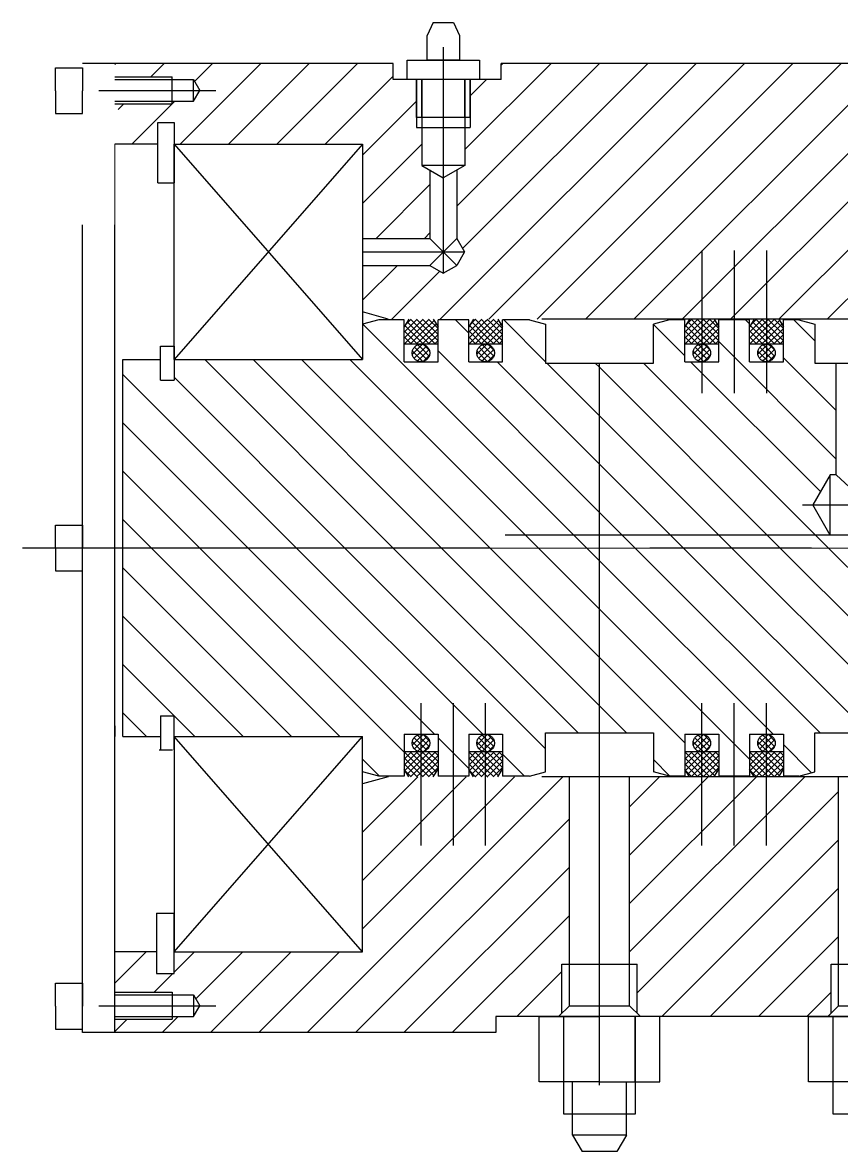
# Model space of a CAD drawing. Header units: millimetres. Extents: x 157 to 5197, y -35 to 3664.
# Drawn here: x 524 to 676.1, y 2332.2 to 2541.9 of the extents above; entities that cross this region are included whole.
import ezdxf

# ---------------------------------------------------------------- set-up
doc = ezdxf.new("R2010")
doc.units = ezdxf.units.MM
doc.header["$LTSCALE"] = 120
doc.linetypes.add('G', pattern=[2, 1.25, -0.25, 0.25, -0.25])
doc.linetypes.add('K', pattern=[2.5, 1.25, -0.25, 0.25, -0.25, 0.25, -0.25])
for name, color, linetype in [('01', 7, 'Continuous'), ('05', 4, 'G'), ('07', 6, 'K')]:
    doc.layers.add(name, color=color, linetype=linetype)

# ---------------------------------------------------------------- blocks, each defined once
blk = doc.blocks.new('gb')
at = {"layer": '07', "color": 6, "linetype": 'K'}
for p, q in [((11157.22, 6780.55), (11157.22, 7167.05)), ((11067.88, 7160.92), (11067.88, 7155.92)), ((11072.13, 7160.92), (11067.88, 7160.92)), ((11072.13, 7160.92), (11076.38, 7160.92)), ((11076.38, 7160.92), (11076.38, 7155.92)), ((11152.97, 7160.92), (11152.97, 7155.92)), ((11157.22, 7160.92), (11152.97, 7160.92)), ((11157.22, 7160.92), (11161.47, 7160.92)), ((11161.47, 7160.92), (11161.47, 7155.92)), ((11242.14, 7160.92), (11237.89, 7160.92)), ((11237.89, 7160.92), (11237.89, 7155.92)), ((11242.14, 7160.92), (11246.39, 7160.92)), ((11246.39, 7160.92), (11246.39, 7155.92)), ((11067.22, 7155.92), (11247.22, 7155.92)), ((11067.22, 7155.92), (11247.22, 7155.92)), ((11067.22, 7079.17), (11067.22, 7155.92)), ((11067.88, 7155.92), (11072.13, 7155.92)), ((11076.38, 7155.92), (11072.13, 7155.92)), ((11152.97, 7155.92), (11157.22, 7155.92)), ((11161.47, 7155.92), (11157.22, 7155.92)), ((11237.89, 7155.92), (11242.14, 7155.92)), ((11246.39, 7155.92), (11242.14, 7155.92)), ((11247.22, 7098.25), (11247.22, 7155.92)), ((11072.22, 7152.92), (11072.22, 7131.14)), ((11242.22, 7152.92), (11242.22, 7131.14)), ((11067.22, 7149.92), (11247.22, 7149.92)), ((11069.72, 7147.63), (11067.43, 7149.92)), ((11069.72, 7149.92), (11069.72, 7139.29)), ((11070.22, 7149.92), (11070.22, 7135.29)), ((11074.22, 7149.92), (11074.22, 7135.29)), ((11074.72, 7149.92), (11074.72, 7139.29)), ((11082.22, 7144.11), (11076.41, 7149.92)), ((11082.22, 7142.19), (11082.22, 7149.92)), ((11124.22, 7149.92), (11122.22, 7149.92)), ((11190.22, 7149.92), (11192.22, 7149.92)), ((11232.22, 7141.92), (11232.22, 7149.92)), ((11239.72, 7148.26), (11238.67, 7149.3)), ((11239.72, 7149.92), (11239.72, 7139.29)), ((11240.22, 7149.92), (11240.22, 7135.29)), ((11244.22, 7149.92), (11244.22, 7135.29)), ((11244.72, 7149.92), (11244.72, 7139.29)), ((11247.22, 7149.74), (11247.04, 7149.92)), ((11122.22, 7148.42), (11122.22, 7141.42)), ((11122.22, 7148.42), (11122.22, 7141.62)), ((11122.22, 7148.42), (11192.22, 7148.42)), ((11153.55, 7148.42), (11122.22, 7117.09)), ((11144.57, 7148.42), (11122.22, 7126.07)), ((11135.59, 7148.42), (11122.22, 7135.05)), ((11126.61, 7148.42), (11122.22, 7144.03)), ((11189.47, 7148.42), (11157.22, 7116.17)), ((11180.49, 7148.42), (11157.22, 7125.15)), ((11171.51, 7148.42), (11157.22, 7134.13)), ((11162.53, 7148.42), (11157.22, 7143.11)), ((11192.22, 7148.42), (11192.22, 7141.62)), ((11192.22, 7148.42), (11192.22, 7141.42)), ((11240.22, 7138.78), (11232.22, 7146.78)), ((11157.22, 7143.11), (11122.22, 7108.11)), ((11247.22, 7140.76), (11244.72, 7143.26)), ((11070.22, 7138.15), (11067.22, 7141.15)), ((11078.22, 7139.13), (11074.72, 7142.63)), ((11089.42, 7142.19), (11078.22, 7142.19)), ((11078.22, 7142.19), (11078.22, 7138.92)), ((11089.42, 7142.19), (11089.42, 7138.92)), ((11119.72, 7141.69), (11119.72, 7139.19)), ((11126.04, 7141.42), (11119.72, 7141.42)), ((11126.04, 7141.42), (11126.04, 7138.92)), ((11188.4, 7141.42), (11188.4, 7138.92)), ((11188.4, 7141.42), (11194.72, 7141.42)), ((11194.72, 7141.42), (11194.72, 7138.92)), ((11225.02, 7141.92), (11225.02, 7138.92)), ((11225.02, 7141.92), (11236.22, 7141.92)), ((11236.22, 7141.92), (11236.22, 7138.92)), ((11074.72, 7139.29), (11069.72, 7139.29)), ((11078.22, 7138.92), (11089.42, 7138.92)), ((11082.22, 7135.13), (11078.43, 7138.92)), ((11082.22, 7103.92), (11122.22, 7138.92)), ((11082.22, 7138.92), (11122.22, 7103.92)), ((11122.22, 7138.92), (11082.22, 7138.92)), ((11082.22, 7138.92), (11082.22, 7103.92)), ((11119.72, 7138.92), (11126.04, 7138.92)), ((11122.22, 7138.92), (11122.22, 7103.92)), ((11188.95, 7138.92), (11157.22, 7107.19)), ((11194.72, 7138.92), (11188.4, 7138.92)), ((11232.22, 7138.92), (11192.22, 7103.92)), ((11232.22, 7103.92), (11192.22, 7138.92)), ((11192.22, 7138.92), (11192.22, 7103.92)), ((11192.22, 7138.92), (11232.22, 7138.92)), ((11236.22, 7138.92), (11225.02, 7138.92)), ((11232.22, 7138.92), (11232.22, 7103.92)), ((11239.72, 7139.29), (11244.72, 7139.29)), ((11247.22, 7122.8), (11232.22, 7137.8)), ((11074.22, 7135.29), (11070.22, 7135.29)), ((11070.22, 7135.29), (11072.22, 7134.14)), ((11074.22, 7135.29), (11072.22, 7134.14)), ((11082.22, 7126.15), (11073.5, 7134.88)), ((11240.22, 7135.29), (11244.22, 7135.29)), ((11240.22, 7135.29), (11242.22, 7134.14)), ((11244.22, 7135.29), (11242.22, 7134.14)), ((11247.22, 7131.78), (11243.89, 7135.1)), ((11082.22, 7117.17), (11067.22, 7132.17)), ((11157.22, 7134.13), (11119.3, 7096.21)), ((11192.22, 7133.21), (11157.22, 7098.21)), ((11247.22, 7113.82), (11232.22, 7128.82)), ((11157.22, 7125.15), (11122.62, 7090.55)), ((11192.22, 7124.23), (11157.22, 7089.23)), ((11082.22, 7108.19), (11067.22, 7123.19)), ((11247.22, 7104.84), (11232.22, 7119.84)), ((11157.22, 7116.17), (11122.62, 7081.57)), ((11080.6, 7100.84), (11067.22, 7114.21)), ((11192.22, 7115.25), (11157.22, 7080.25)), ((11244.83, 7098.25), (11232.22, 7110.86)), ((11157.22, 7107.19), (11119.95, 7069.92)), ((11069.2, 7103.25), (11067.22, 7105.23)), ((11192.22, 7106.27), (11157.22, 7071.27)), ((11106.93, 7065.52), (11069.2, 7103.25)), ((11082.22, 7103.92), (11122.22, 7103.92)), ((11091.99, 7098.43), (11086.49, 7103.92)), ((11103.38, 7096.01), (11095.47, 7103.92)), ((11114.72, 7093.65), (11104.45, 7103.92)), ((11113.46, 7103.89), (11113.43, 7103.92)), ((11114.72, 7099.19), (11113.45, 7103.92)), ((11118.03, 7103.92), (11114.87, 7100.76)), ((11114.87, 7100.92), (11115.67, 7103.92)), ((11115.67, 7103.92), (11122.22, 7103.92)), ((11198.79, 7103.85), (11157.22, 7062.29)), ((11232.22, 7103.92), (11192.22, 7103.92)), ((11198.77, 7103.92), (11192.22, 7103.92)), ((11199.57, 7100.92), (11198.77, 7103.92)), ((11199.72, 7099.19), (11201.06, 7103.92)), ((11209.72, 7097.44), (11203.23, 7103.92)), ((11209.72, 7103.92), (11209.72, 7091.42)), ((11212.22, 7103.92), (11212.22, 7084.98)), ((11214.72, 7103.92), (11214.72, 7091.42)), ((11232.2, 7092.92), (11221.2, 7103.92)), ((11240.18, 7093.92), (11230.18, 7103.92)), ((11114.72, 7066.71), (11080.6, 7100.84)), ((11114.87, 7096.21), (11114.87, 7100.92)), ((11199.57, 7096.21), (11199.57, 7100.92)), ((11224.71, 7091.42), (11214.72, 7101.42)), ((11114.72, 6920.65), (11114.72, 7099.19)), ((11199.72, 6920.65), (11199.72, 7099.19)), ((11114.72, 7075.69), (11091.99, 7098.43)), ((11157.22, 7098.21), (11122.87, 7063.86)), ((11208.63, 7089.54), (11199.72, 7098.46)), ((11244.22, 7078.21), (11244.22, 7098.25)), ((11244.22, 7098.25), (11247.22, 7098.25)), ((11097.95, 7065.52), (11067.22, 7096.25)), ((11114.72, 7084.67), (11103.38, 7096.01)), ((11114.72, 7095.33), (11116.12, 7096.21)), ((11117.13, 7096.21), (11114.72, 7093.8)), ((11115.81, 7096.01), (11114.72, 7094.92)), ((11116.68, 7093.06), (11114.72, 7095.02)), ((11122.62, 7096.21), (11114.87, 7096.21)), ((11118.25, 7096.21), (11115.1, 7093.06)), ((11117.8, 7093.06), (11115.22, 7095.64)), ((11118.92, 7093.06), (11115.91, 7096.07)), ((11119.37, 7096.2), (11116.22, 7093.06)), ((11119.37, 7093.74), (11116.9, 7096.21)), ((11119.37, 7095.08), (11117.35, 7093.06)), ((11119.37, 7094.86), (11118.02, 7096.21)), ((11119.37, 7095.98), (11119.14, 7096.21)), ((11119.37, 7089.91), (11119.37, 7096.21)), ((11121.2, 7094.67), (11119.59, 7093.06)), ((11122.29, 7093.06), (11120.69, 7094.66)), ((11122.62, 7096.21), (11122.62, 7089.91)), ((11191.82, 7096.21), (11199.57, 7096.21)), ((11191.82, 7096.21), (11191.82, 7089.91)), ((11192.15, 7093.06), (11193.75, 7094.66)), ((11193.24, 7094.67), (11194.85, 7093.06)), ((11195.07, 7089.91), (11195.07, 7096.21)), ((11195.07, 7095.98), (11195.3, 7096.21)), ((11195.07, 7094.86), (11196.42, 7096.21)), ((11195.07, 7093.74), (11197.54, 7096.21)), ((11195.07, 7096.2), (11198.22, 7093.06)), ((11195.07, 7095.08), (11197.1, 7093.06)), ((11195.52, 7093.06), (11198.53, 7096.07)), ((11196.19, 7096.21), (11199.34, 7093.06)), ((11196.64, 7093.06), (11199.22, 7095.64)), ((11197.31, 7096.21), (11199.72, 7093.8)), ((11197.76, 7093.06), (11199.72, 7095.02)), ((11199.72, 7095.33), (11198.32, 7096.21)), ((11198.63, 7096.01), (11199.72, 7094.92)), ((11244.22, 7082.21), (11244.22, 7095.64)), ((11244.22, 7095.64), (11247.8, 7095.64)), ((11247.8, 7095.64), (11247.8, 7082.21)), ((11101.98, 7093.06), (11128.43, 7093.06)), ((11115.56, 7093.06), (11114.72, 7093.89)), ((11116.22, 7093.06), (11114.72, 7091.55)), ((11115.1, 7093.06), (11114.72, 7092.68)), ((11117.58, 7089.91), (11114.72, 7092.77)), ((11117.35, 7093.06), (11114.94, 7090.65)), ((11118.71, 7089.91), (11115.56, 7093.06)), ((11118.47, 7093.06), (11115.63, 7090.22)), ((11119.37, 7092.83), (11116.44, 7089.91)), ((11119.37, 7090.37), (11116.68, 7093.06)), ((11119.37, 7091.49), (11117.8, 7093.06)), ((11119.37, 7093.95), (11118.47, 7093.06)), ((11119.37, 7092.61), (11118.92, 7093.06)), ((11119.59, 7093.06), (11119.38, 7092.85)), ((11120.46, 7091.52), (11119.46, 7092.52)), ((11120.05, 7093.06), (11119.47, 7093.63)), ((11120.71, 7093.06), (11119.71, 7092.05)), ((11121.17, 7093.06), (11119.93, 7094.29)), ((11121.57, 7091.53), (11120.05, 7093.06)), ((11121.84, 7093.06), (11120.34, 7091.56)), ((11122, 7094.34), (11120.71, 7093.06)), ((11122.23, 7092), (11121.17, 7093.06)), ((11122.57, 7092.67), (11121.38, 7091.48)), ((11122.49, 7093.71), (11121.84, 7093.06)), ((11122.59, 7092.76), (11122.29, 7093.06)), ((11191.85, 7092.76), (11192.15, 7093.06)), ((11191.87, 7092.67), (11193.06, 7091.48)), ((11191.96, 7093.71), (11192.61, 7093.06)), ((11192.21, 7092), (11193.27, 7093.06)), ((11192.45, 7094.34), (11193.73, 7093.06)), ((11192.61, 7093.06), (11194.1, 7091.56)), ((11192.87, 7091.53), (11194.39, 7093.06)), ((11193.27, 7093.06), (11194.51, 7094.29)), ((11193.73, 7093.06), (11194.73, 7092.05)), ((11193.98, 7091.52), (11194.98, 7092.52)), ((11194.39, 7093.06), (11194.97, 7093.63)), ((11194.85, 7093.06), (11195.06, 7092.85)), ((11195.07, 7093.95), (11195.97, 7093.06)), ((11195.07, 7092.61), (11195.52, 7093.06)), ((11195.07, 7091.49), (11196.64, 7093.06)), ((11195.07, 7090.37), (11197.76, 7093.06)), ((11195.07, 7092.83), (11198, 7089.91)), ((11195.73, 7089.91), (11198.88, 7093.06)), ((11195.97, 7093.06), (11198.81, 7090.22)), ((11196.86, 7089.91), (11199.72, 7092.77)), ((11197.1, 7093.06), (11199.5, 7090.65)), ((11198.22, 7093.06), (11199.72, 7091.55)), ((11198.88, 7093.06), (11199.72, 7093.89)), ((11199.34, 7093.06), (11199.72, 7092.68)), ((11215.73, 7091.42), (11214.72, 7092.44)), ((11228.29, 7092.92), (11225.98, 7088.92)), ((11228.29, 7084.92), (11228.29, 7092.92)), ((11244.22, 7092.92), (11228.29, 7092.92)), ((11235.29, 7093.92), (11235.29, 7083.92)), ((11244.22, 7093.92), (11235.29, 7093.92)), ((11237.2, 7083.92), (11237.2, 7093.92)), ((11237.2, 7093.92), (11244.22, 7093.92)), ((11237.2, 7092.92), (11244.22, 7092.92)), ((11116.46, 7089.91), (11114.72, 7091.65)), ((11114.72, 7090.79), (11116.12, 7089.91)), ((11119.37, 7091.71), (11117.56, 7089.91)), ((11119.37, 7090.59), (11118.69, 7089.91)), ((11195.07, 7091.71), (11196.88, 7089.91)), ((11195.07, 7090.59), (11195.76, 7089.91)), ((11197.98, 7089.91), (11199.72, 7091.65)), ((11199.72, 7090.79), (11198.32, 7089.91)), ((11209.72, 7091.42), (11208.28, 7088.92)), ((11214.72, 7086.42), (11209.72, 7091.42)), ((11214.72, 7091.42), (11209.72, 7086.42)), ((11227.43, 7091.42), (11214.72, 7091.42)), ((11247.8, 7085.92), (11247.8, 7091.92)), ((11247.8, 7091.92), (11252.4, 7091.92)), ((11254.8, 7090.81), (11252.4, 7091.92)), ((11254.8, 7090.81), (11254.8, 7087.03)), ((11114.87, 7084.21), (11114.87, 7089.91)), ((11114.87, 7084.21), (11114.87, 7089.91)), ((11122.62, 7089.91), (11114.87, 7089.91)), ((11114.87, 7084.21), (11114.87, 7089.91)), ((11121.98, 7089.91), (11116.28, 7084.21)), ((11157.22, 7089.23), (11127.92, 7059.92)), ((11193.82, 7089.91), (11163.84, 7059.92)), ((11191.82, 7089.91), (11199.57, 7089.91)), ((11199.57, 7084.21), (11199.57, 7089.91)), ((11199.57, 7084.21), (11199.57, 7089.91)), ((11199.57, 7084.21), (11199.57, 7089.91)), ((11247.22, 7041.98), (11199.72, 7089.48)), ((11208.28, 7088.92), (11209.72, 7086.42)), ((11247.22, 7088.92), (11208.28, 7088.92)), ((11250.22, 7088.92), (11222.98, 7088.92)), ((11228.29, 7084.92), (11225.98, 7088.92)), ((11088.97, 7065.52), (11067.22, 7087.27)), ((11101.98, 7087.06), (11128.43, 7087.06)), ((11199.57, 7086.68), (11197.1, 7084.21)), ((11212.22, 7084.98), (11209.72, 7086.42)), ((11214.72, 7086.42), (11212.22, 7084.98)), ((11227.43, 7086.42), (11214.72, 7086.42)), ((11247.22, 7059.94), (11220.73, 7086.42)), ((11254.8, 7087.03), (11252.4, 7085.92)), ((11114.72, 7083.33), (11116.12, 7084.21)), ((11117.13, 7084.21), (11114.72, 7081.8)), ((11115.81, 7084.01), (11114.72, 7082.92)), ((11122.62, 7084.21), (11114.87, 7084.21)), ((11118.25, 7084.21), (11115.1, 7081.06)), ((11118.92, 7081.06), (11115.91, 7084.07)), ((11119.37, 7084.2), (11116.22, 7081.06)), ((11119.37, 7081.74), (11116.9, 7084.21)), ((11119.37, 7082.86), (11118.02, 7084.21)), ((11119.37, 7083.98), (11119.14, 7084.21)), ((11119.37, 7077.91), (11119.37, 7084.21)), ((11122.62, 7084.21), (11122.62, 7077.91)), ((11191.82, 7084.21), (11199.57, 7084.21)), ((11191.82, 7084.21), (11191.82, 7077.91)), ((11195.07, 7077.91), (11195.07, 7084.21)), ((11195.07, 7083.98), (11195.3, 7084.21)), ((11195.07, 7082.86), (11196.42, 7084.21)), ((11195.07, 7081.74), (11197.54, 7084.21)), ((11195.07, 7084.2), (11198.22, 7081.06)), ((11195.52, 7081.06), (11198.53, 7084.07)), ((11196.19, 7084.21), (11199.34, 7081.06)), ((11197.31, 7084.21), (11199.72, 7081.8)), ((11199.72, 7083.33), (11198.32, 7084.21)), ((11198.63, 7084.01), (11199.72, 7082.92)), ((11247.22, 7050.96), (11212.84, 7085.34)), ((11244.22, 7084.92), (11228.29, 7084.92)), ((11247.22, 7068.92), (11231.21, 7084.92)), ((11237.2, 7084.92), (11244.22, 7084.92)), ((11252.4, 7085.92), (11247.8, 7085.92)), ((11116.68, 7081.06), (11114.72, 7083.02)), ((11115.56, 7081.06), (11114.72, 7081.89)), ((11117.8, 7081.06), (11115.22, 7083.64)), ((11119.37, 7083.08), (11117.35, 7081.06)), ((11119.37, 7081.95), (11118.47, 7081.06)), ((11121.2, 7082.67), (11119.59, 7081.06)), ((11121.17, 7081.06), (11119.93, 7082.29)), ((11122.29, 7081.06), (11120.69, 7082.66)), ((11122, 7082.34), (11120.71, 7081.06)), ((11192.15, 7081.06), (11193.75, 7082.66)), ((11192.45, 7082.34), (11193.73, 7081.06)), ((11193.24, 7082.67), (11194.85, 7081.06)), ((11193.27, 7081.06), (11194.51, 7082.29)), ((11195.07, 7083.08), (11197.1, 7081.06)), ((11195.07, 7081.95), (11195.97, 7081.06)), ((11196.64, 7081.06), (11199.22, 7083.64)), ((11197.76, 7081.06), (11199.72, 7083.02)), ((11198.88, 7081.06), (11199.72, 7081.89)), ((11244.22, 7083.92), (11235.29, 7083.92)), ((11237.2, 7083.92), (11244.22, 7083.92)), ((11244.22, 7080.9), (11241.2, 7083.92)), ((11247.8, 7082.21), (11244.22, 7082.21)), ((11101.98, 7081.06), (11128.43, 7081.06)), ((11116.22, 7081.06), (11114.72, 7079.55)), ((11115.1, 7081.06), (11114.72, 7080.68)), ((11117.58, 7077.91), (11114.72, 7080.77)), ((11117.35, 7081.06), (11114.94, 7078.65)), ((11118.71, 7077.91), (11115.56, 7081.06)), ((11118.47, 7081.06), (11115.63, 7078.22)), ((11119.37, 7080.83), (11116.44, 7077.91)), ((11119.37, 7078.37), (11116.68, 7081.06)), ((11119.37, 7079.49), (11117.8, 7081.06)), ((11119.37, 7080.61), (11118.92, 7081.06)), ((11119.59, 7081.06), (11119.38, 7080.85)), ((11120.46, 7079.52), (11119.46, 7080.52)), ((11120.05, 7081.06), (11119.47, 7081.63)), ((11120.71, 7081.06), (11119.71, 7080.05)), ((11121.57, 7079.53), (11120.05, 7081.06)), ((11121.84, 7081.06), (11120.34, 7079.56)), ((11122.23, 7080), (11121.17, 7081.06)), ((11122.57, 7080.67), (11121.38, 7079.48)), ((11122.49, 7081.71), (11121.84, 7081.06)), ((11122.59, 7080.76), (11122.29, 7081.06)), ((11157.22, 7080.25), (11136.9, 7059.92)), ((11191.85, 7080.76), (11192.15, 7081.06)), ((11191.87, 7080.67), (11193.06, 7079.48)), ((11191.96, 7081.71), (11192.61, 7081.06)), ((11192.21, 7080), (11193.27, 7081.06)), ((11192.61, 7081.06), (11194.1, 7079.56)), ((11192.87, 7079.53), (11194.39, 7081.06)), ((11193.73, 7081.06), (11194.73, 7080.05)), ((11193.98, 7079.52), (11194.98, 7080.52)), ((11194.39, 7081.06), (11194.97, 7081.63)), ((11194.85, 7081.06), (11195.06, 7080.85)), ((11195.07, 7080.61), (11195.52, 7081.06)), ((11195.07, 7079.49), (11196.64, 7081.06)), ((11195.07, 7078.37), (11197.76, 7081.06)), ((11195.07, 7080.83), (11198, 7077.91)), ((11195.73, 7077.91), (11198.88, 7081.06)), ((11195.97, 7081.06), (11198.81, 7078.22)), ((11196.86, 7077.91), (11199.72, 7080.77)), ((11197.1, 7081.06), (11199.5, 7078.65)), ((11198.22, 7081.06), (11199.72, 7079.55)), ((11199.34, 7081.06), (11199.72, 7080.68)), ((11247.22, 7033), (11199.72, 7080.5)), ((11070.22, 7079.17), (11067.22, 7079.17)), ((11070.22, 6942.85), (11070.22, 7079.17)), ((11070.22, 6942.85), (11070.22, 7079.17)), ((11116.46, 7077.91), (11114.72, 7079.65)), ((11114.72, 7078.79), (11116.12, 7077.91)), ((11122.62, 7077.91), (11114.87, 7077.91)), ((11118.96, 7077.91), (11114.87, 7073.82)), ((11114.87, 7072.92), (11114.87, 7077.91)), ((11119.37, 7079.71), (11117.56, 7077.91)), ((11119.37, 7078.59), (11118.69, 7077.91)), ((11191.82, 7078.93), (11172.82, 7059.92)), ((11199.57, 7077.7), (11191.8, 7069.92)), ((11191.82, 7077.91), (11199.57, 7077.91)), ((11195.07, 7079.71), (11196.88, 7077.91)), ((11195.07, 7078.59), (11195.76, 7077.91)), ((11197.98, 7077.91), (11199.72, 7079.65)), ((11199.72, 7078.79), (11198.32, 7077.91)), ((11199.57, 7072.92), (11199.57, 7077.91)), ((11244.22, 7078.21), (11247.22, 7078.21)), ((11247.22, 7077.9), (11246.9, 7078.21)), ((11247.22, 6941.91), (11247.22, 7078.21)), ((11078.59, 7066.92), (11070.22, 7075.29)), ((11114.87, 7072.92), (11115.67, 7069.92)), ((11199.57, 7072.92), (11198.77, 7069.92)), ((11247.22, 7024.02), (11199.72, 7071.52)), ((11058.1, 7071.11), (11070.22, 7071.11)), ((11058.1, 7059.92), (11058.1, 7071.11)), ((11070.22, 7071.11), (11070.22, 7059.92)), ((11115.67, 7069.92), (11122.87, 7069.92)), ((11122.87, 7069.92), (11122.87, 7049.92)), ((11157.22, 7071.27), (11145.88, 7059.92)), ((11191.57, 7069.7), (11181.8, 7059.92)), ((11198.77, 7069.92), (11191.57, 7069.92)), ((11191.57, 7069.92), (11191.57, 7049.92)), ((11070.22, 7067.52), (11072.22, 7065.52)), ((11052.08, 7066.52), (11058.1, 7066.52)), ((11052.08, 7053.32), (11052.08, 7066.52)), ((11058.1, 7066.52), (11070.22, 7066.52)), ((11070.82, 7066.92), (11079.94, 7066.92)), ((11072.22, 7065.52), (11072.22, 7054.32)), ((11072.22, 7065.52), (11114.72, 7065.52)), ((11079.94, 7066.92), (11079.94, 7052.92)), ((11079.99, 7065.52), (11079.94, 7065.57)), ((11048.16, 7064.96), (11045.16, 7063.16)), ((11045.16, 7056.69), (11045.16, 7063.16)), ((11048.16, 7054.88), (11048.16, 7064.96)), ((11048.16, 7064.96), (11052.08, 7064.96)), ((11052.08, 7064.96), (11058.1, 7064.96)), ((11157.22, 7062.29), (11154.86, 7059.92)), ((11247.22, 7015.03), (11199.72, 7062.53)), ((11057.47, 7059.92), (11070.85, 7059.92)), ((11058.1, 7059.92), (11058.1, 7048.73)), ((11059.81, 7059.92), (11191.57, 7059.92)), ((11070.22, 7048.73), (11070.22, 7059.92)), ((11145.88, 7059.92), (11118.03, 7032.07)), ((11136.9, 7059.92), (11121.05, 7044.07)), ((11154.86, 7059.92), (11122.62, 7027.69)), ((11127.92, 7059.92), (11122.87, 7054.88)), ((11190.78, 7059.92), (11157.22, 7026.37)), ((11181.8, 7059.92), (11157.22, 7035.35)), ((11172.82, 7059.92), (11157.22, 7044.33)), ((11163.84, 7059.92), (11157.22, 7053.31)), ((11191.57, 7060.72), (11190.78, 7059.92)), ((11048.16, 7054.88), (11045.16, 7056.69)), ((11048.16, 7054.88), (11052.08, 7054.88)), ((11052.08, 7054.88), (11058.1, 7054.88)), ((11070.22, 7053.32), (11052.08, 7053.32)), ((11070.22, 7053.32), (11055.59, 7053.32)), ((11058.1, 7053.32), (11070.22, 7053.32)), ((11070.22, 7052.32), (11072.22, 7054.32)), ((11070.82, 7052.92), (11079.94, 7052.92)), ((11072.22, 7054.32), (11114.72, 7054.32)), ((11112.03, 7015.52), (11074.63, 7052.92)), ((11114.72, 7021.81), (11082.21, 7054.32)), ((11114.72, 7030.79), (11091.19, 7054.32)), ((11114.72, 7039.77), (11100.17, 7054.32)), ((11114.72, 7048.75), (11109.15, 7054.32)), ((11157.22, 7053.31), (11122.87, 7018.96)), ((11247.22, 7006.05), (11199.72, 7053.55)), ((11191.57, 7051.73), (11157.22, 7017.38)), ((11058.1, 7048.73), (11070.22, 7048.73)), ((11103.05, 7015.52), (11070.22, 7048.35)), ((11114.87, 7046.92), (11115.67, 7049.92)), ((11117.92, 7049.92), (11114.87, 7046.88)), ((11122.87, 7049.92), (11115.67, 7049.92)), ((11191.57, 7049.92), (11198.77, 7049.92)), ((11198.74, 7049.92), (11192.89, 7044.07)), ((11199.57, 7046.92), (11198.77, 7049.92)), ((11114.87, 7044.07), (11114.87, 7046.92)), ((11199.57, 7044.07), (11199.57, 7046.92)), ((11157.22, 7044.33), (11122.87, 7009.98)), ((11247.22, 6997.07), (11199.72, 7044.57)), ((11114.72, 7043.19), (11116.12, 7044.07)), ((11117.13, 7044.07), (11114.72, 7041.66)), ((11115.81, 7043.88), (11114.72, 7042.79)), ((11116.68, 7040.92), (11114.72, 7042.88)), ((11122.62, 7044.07), (11114.87, 7044.07)), ((11118.25, 7044.07), (11115.1, 7040.92)), ((11117.8, 7040.92), (11115.22, 7043.51)), ((11118.92, 7040.92), (11115.91, 7043.94)), ((11119.37, 7044.07), (11116.22, 7040.92)), ((11119.37, 7041.6), (11116.9, 7044.07)), ((11119.37, 7042.94), (11117.35, 7040.92)), ((11119.37, 7042.72), (11118.02, 7044.07)), ((11119.37, 7043.85), (11119.14, 7044.07)), ((11119.37, 7037.77), (11119.37, 7044.07)), ((11121.2, 7042.54), (11119.59, 7040.92)), ((11121.17, 7040.92), (11119.93, 7042.16)), ((11122.29, 7040.92), (11120.69, 7042.52)), ((11122, 7042.2), (11120.71, 7040.92)), ((11122.62, 7044.07), (11122.62, 7037.77)), ((11191.82, 7043), (11167.71, 7018.89)), ((11191.82, 7044.07), (11199.57, 7044.07)), ((11191.82, 7044.07), (11191.82, 7037.77)), ((11192.15, 7040.92), (11193.75, 7042.52)), ((11192.45, 7042.2), (11193.73, 7040.92)), ((11193.24, 7042.54), (11194.85, 7040.92)), ((11193.27, 7040.92), (11194.51, 7042.16)), ((11195.07, 7037.77), (11195.07, 7044.07)), ((11195.07, 7043.85), (11195.3, 7044.07)), ((11195.07, 7042.72), (11196.42, 7044.07)), ((11195.07, 7041.6), (11197.54, 7044.07)), ((11195.07, 7044.07), (11198.22, 7040.92)), ((11195.07, 7042.94), (11197.1, 7040.92)), ((11195.52, 7040.92), (11198.53, 7043.94)), ((11196.19, 7044.07), (11199.34, 7040.92)), ((11196.64, 7040.92), (11199.22, 7043.51)), ((11197.31, 7044.07), (11199.72, 7041.66)), ((11197.76, 7040.92), (11199.72, 7042.88)), ((11199.72, 7043.19), (11198.32, 7044.07)), ((11198.63, 7043.88), (11199.72, 7042.79)), ((11101.98, 7040.92), (11128.43, 7040.92)), ((11115.56, 7040.92), (11114.72, 7041.76)), ((11116.22, 7040.92), (11114.72, 7039.42)), ((11115.1, 7040.92), (11114.72, 7040.54)), ((11117.58, 7037.77), (11114.72, 7040.64)), ((11117.35, 7040.92), (11114.94, 7038.52)), ((11118.71, 7037.77), (11115.56, 7040.92)), ((11118.47, 7040.92), (11115.63, 7038.08)), ((11119.37, 7040.7), (11116.44, 7037.77)), ((11119.37, 7038.23), (11116.68, 7040.92)), ((11119.37, 7039.36), (11117.8, 7040.92)), ((11119.37, 7041.82), (11118.47, 7040.92)), ((11119.37, 7040.48), (11118.92, 7040.92)), ((11119.59, 7040.92), (11119.38, 7040.71)), ((11120.46, 7039.38), (11119.46, 7040.39)), ((11120.05, 7040.92), (11119.47, 7041.5)), ((11120.71, 7040.92), (11119.71, 7039.92)), ((11121.57, 7039.4), (11120.05, 7040.92)), ((11121.84, 7040.92), (11120.34, 7039.43)), ((11122.23, 7039.86), (11121.17, 7040.92)), ((11122.57, 7040.54), (11121.38, 7039.34)), ((11122.49, 7041.57), (11121.84, 7040.92)), ((11122.59, 7040.62), (11122.29, 7040.92)), ((11212.46, 7040.92), (11186.01, 7040.92)), ((11191.85, 7040.62), (11192.15, 7040.92)), ((11191.87, 7040.54), (11193.06, 7039.34)), ((11191.96, 7041.57), (11192.61, 7040.92)), ((11192.21, 7039.86), (11193.27, 7040.92)), ((11192.61, 7040.92), (11194.1, 7039.43)), ((11192.87, 7039.4), (11194.39, 7040.92)), ((11193.73, 7040.92), (11194.73, 7039.92)), ((11193.98, 7039.38), (11194.98, 7040.39)), ((11194.39, 7040.92), (11194.97, 7041.5)), ((11194.85, 7040.92), (11195.06, 7040.71)), ((11195.07, 7041.82), (11195.97, 7040.92)), ((11195.07, 7040.48), (11195.52, 7040.92)), ((11195.07, 7039.36), (11196.64, 7040.92)), ((11195.07, 7038.23), (11197.76, 7040.92)), ((11195.07, 7040.7), (11198, 7037.77)), ((11195.73, 7037.77), (11198.88, 7040.92)), ((11195.97, 7040.92), (11198.81, 7038.08)), ((11196.86, 7037.77), (11199.72, 7040.64)), ((11197.1, 7040.92), (11199.5, 7038.52)), ((11198.22, 7040.92), (11199.72, 7039.42)), ((11198.88, 7040.92), (11199.72, 7041.76)), ((11199.34, 7040.92), (11199.72, 7040.54)), ((11094.07, 7015.52), (11070.22, 7039.37)), ((11116.46, 7037.77), (11114.72, 7039.51)), ((11114.72, 7038.65), (11116.12, 7037.77)), ((11119.37, 7039.58), (11117.56, 7037.77)), ((11119.37, 7038.45), (11118.69, 7037.77)), ((11195.07, 7039.58), (11196.88, 7037.77)), ((11195.07, 7038.45), (11195.76, 7037.77)), ((11197.98, 7037.77), (11199.72, 7039.51)), ((11199.72, 7038.65), (11198.32, 7037.77)), ((11114.87, 7032.07), (11114.87, 7037.77)), ((11114.87, 7032.07), (11114.87, 7037.77)), ((11122.62, 7037.77), (11114.87, 7037.77)), ((11195.57, 7037.77), (11173.75, 7015.96)), ((11191.82, 7037.77), (11199.57, 7037.77)), ((11199.57, 7032.07), (11199.57, 7037.77)), ((11199.57, 7032.07), (11199.57, 7037.77)), ((11101.98, 7034.92), (11128.43, 7034.92)), ((11157.22, 7035.35), (11131.8, 7009.92)), ((11212.46, 7034.92), (11186.01, 7034.92)), ((11247.22, 6988.09), (11199.72, 7035.59)), ((11114.72, 7031.19), (11116.12, 7032.07)), ((11117.13, 7032.07), (11114.72, 7029.66)), ((11115.81, 7031.88), (11114.72, 7030.79)), ((11122.62, 7032.07), (11114.87, 7032.07)), ((11118.25, 7032.07), (11115.1, 7028.92)), ((11118.92, 7028.92), (11115.91, 7031.94)), ((11119.37, 7032.07), (11116.22, 7028.92)), ((11119.37, 7029.6), (11116.9, 7032.07)), ((11119.37, 7030.72), (11118.02, 7032.07)), ((11119.37, 7031.85), (11119.14, 7032.07)), ((11119.37, 7025.77), (11119.37, 7032.07)), ((11122.62, 7032.07), (11122.62, 7025.77)), ((11191.82, 7032.07), (11199.57, 7032.07)), ((11191.82, 7032.07), (11191.82, 7025.77)), ((11195.07, 7025.77), (11195.07, 7032.07)), ((11195.07, 7031.85), (11195.3, 7032.07)), ((11195.07, 7030.72), (11196.42, 7032.07)), ((11195.07, 7029.6), (11197.54, 7032.07)), ((11195.07, 7032.07), (11198.22, 7028.92)), ((11195.52, 7028.92), (11198.53, 7031.94)), ((11196.19, 7032.07), (11199.34, 7028.92)), ((11197.31, 7032.07), (11199.72, 7029.66)), ((11199.72, 7031.19), (11198.32, 7032.07)), ((11198.63, 7031.88), (11199.72, 7030.79)), ((11199.57, 7032.79), (11198.85, 7032.07)), ((11085.09, 7015.52), (11070.22, 7030.39)), ((11116.68, 7028.92), (11114.72, 7030.88)), ((11115.56, 7028.92), (11114.72, 7029.76)), ((11117.8, 7028.92), (11115.22, 7031.51)), ((11119.37, 7030.94), (11117.35, 7028.92)), ((11119.37, 7029.82), (11118.47, 7028.92)), ((11120.05, 7028.92), (11119.47, 7029.5)), ((11121.2, 7030.54), (11119.59, 7028.92)), ((11121.17, 7028.92), (11119.93, 7030.16)), ((11122.29, 7028.92), (11120.69, 7030.52)), ((11122, 7030.2), (11120.71, 7028.92)), ((11122.49, 7029.57), (11121.84, 7028.92)), ((11191.96, 7029.57), (11192.61, 7028.92)), ((11192.15, 7028.92), (11193.75, 7030.52)), ((11192.45, 7030.2), (11193.73, 7028.92)), ((11193.24, 7030.54), (11194.85, 7028.92)), ((11193.27, 7028.92), (11194.51, 7030.16)), ((11194.39, 7028.92), (11194.97, 7029.5)), ((11195.07, 7030.94), (11197.1, 7028.92)), ((11195.07, 7029.82), (11195.97, 7028.92)), ((11196.64, 7028.92), (11199.22, 7031.51)), ((11197.76, 7028.92), (11199.72, 7030.88)), ((11198.88, 7028.92), (11199.72, 7029.76)), ((11101.98, 7028.92), (11128.43, 7028.92)), ((11116.22, 7028.92), (11114.72, 7027.42)), ((11115.1, 7028.92), (11114.72, 7028.54)), ((11117.58, 7025.77), (11114.72, 7028.64)), ((11116.46, 7025.77), (11114.72, 7027.51)), ((11117.35, 7028.92), (11114.94, 7026.52)), ((11118.71, 7025.77), (11115.56, 7028.92)), ((11118.47, 7028.92), (11115.63, 7026.08)), ((11119.37, 7028.7), (11116.44, 7025.77)), ((11119.37, 7026.23), (11116.68, 7028.92)), ((11119.37, 7027.58), (11117.56, 7025.77)), ((11119.37, 7027.36), (11117.8, 7028.92)), ((11119.37, 7028.48), (11118.92, 7028.92)), ((11119.59, 7028.92), (11119.38, 7028.71)), ((11120.46, 7027.38), (11119.46, 7028.39)), ((11120.71, 7028.92), (11119.71, 7027.92)), ((11121.57, 7027.4), (11120.05, 7028.92)), ((11121.84, 7028.92), (11120.34, 7027.43)), ((11122.23, 7027.86), (11121.17, 7028.92)), ((11122.57, 7028.54), (11121.38, 7027.34)), ((11122.59, 7028.62), (11122.29, 7028.92)), ((11212.46, 7028.92), (11186.01, 7028.92)), ((11191.85, 7028.62), (11192.15, 7028.92)), ((11191.87, 7028.54), (11193.06, 7027.34)), ((11192.21, 7027.86), (11193.27, 7028.92)), ((11192.61, 7028.92), (11194.1, 7027.43)), ((11192.87, 7027.4), (11194.39, 7028.92)), ((11193.73, 7028.92), (11194.73, 7027.92)), ((11193.98, 7027.38), (11194.98, 7028.39)), ((11194.85, 7028.92), (11195.06, 7028.71)), ((11195.07, 7028.48), (11195.52, 7028.92)), ((11195.07, 7027.36), (11196.64, 7028.92)), ((11195.07, 7026.23), (11197.76, 7028.92)), ((11195.07, 7028.7), (11198, 7025.77)), ((11195.07, 7027.58), (11196.88, 7025.77)), ((11195.73, 7025.77), (11198.88, 7028.92)), ((11195.97, 7028.92), (11198.81, 7026.08)), ((11196.86, 7025.77), (11199.72, 7028.64)), ((11197.1, 7028.92), (11199.5, 7026.52)), ((11197.98, 7025.77), (11199.72, 7027.51)), ((11198.22, 7028.92), (11199.72, 7027.42)), ((11199.34, 7028.92), (11199.72, 7028.54)), ((11114.72, 7026.65), (11116.12, 7025.77)), ((11114.87, 7022.92), (11114.87, 7025.77)), ((11122.62, 7025.77), (11114.87, 7025.77)), ((11120.71, 7025.77), (11115.5, 7020.57)), ((11119.37, 7026.45), (11118.69, 7025.77)), ((11157.22, 7026.37), (11140.78, 7009.92)), ((11192.55, 7025.77), (11182.73, 7015.96)), ((11191.82, 7025.77), (11199.57, 7025.77)), ((11195.07, 7026.45), (11195.76, 7025.77)), ((11199.72, 7026.65), (11198.32, 7025.77)), ((11199.57, 7022.92), (11199.57, 7025.77)), ((11247.22, 6979.11), (11199.72, 7026.61)), ((11199.57, 7023.81), (11195.68, 7019.92)), ((11058.1, 7021.11), (11070.22, 7021.11)), ((11058.1, 7009.92), (11058.1, 7021.11)), ((11074.71, 7016.92), (11070.22, 7021.41)), ((11070.22, 7021.11), (11070.22, 7009.92)), ((11114.87, 7022.92), (11115.67, 7019.92)), ((11165.22, 7022.22), (11165.22, 6794.92)), ((11199.57, 7022.92), (11198.77, 7019.92)), ((11115.67, 7019.92), (11122.87, 7019.92)), ((11122.87, 7019.92), (11122.87, 6999.92)), ((11159.62, 7017.1), (11165.22, 7020.33)), ((11170.82, 7017.1), (11165.22, 7020.33)), ((11191.57, 7019.92), (11191.57, 6999.92)), ((11198.77, 7019.92), (11191.57, 7019.92)), ((11070.22, 7017.52), (11072.22, 7015.52)), ((11070.82, 7016.92), (11079.94, 7016.92)), ((11079.94, 7016.92), (11079.94, 7002.92)), ((11157.22, 7017.38), (11149.76, 7009.92)), ((11159.62, 6796.92), (11159.62, 7017.1)), ((11159.62, 7017.1), (11170.82, 7017.1)), ((11170.82, 7015.96), (11170.82, 7017.1)), ((11247.22, 6970.13), (11199.72, 7017.63)), ((11052.08, 7003.32), (11052.08, 7016.52)), ((11052.08, 7016.52), (11058.1, 7016.52)), ((11058.1, 7016.52), (11070.22, 7016.52)), ((11072.22, 7015.52), (11072.22, 7004.32)), ((11072.22, 7015.52), (11114.72, 7015.52)), ((11165.22, 7009.92), (11170.82, 7015.96)), ((11170.82, 7015.96), (11191.57, 7015.96))]:
    blk.add_line(p, q, dxfattribs=at)
at = {"layer": '07', "color": 6, "linetype": 'K', "lineweight": 0}
for p, q in [((11232.22, 7149.92), (11165.22, 7149.92)), ((11232.22, 7141.92), (11232.22, 7149.92)), ((11122.22, 7148.42), (11122.22, 7141.42)), ((11157.22, 7059.92), (11157.22, 7148.92)), ((11122.22, 7141.42), (11126.04, 7141.42)), ((11126.04, 7141.42), (11126.04, 7138.92)), ((11188.4, 7138.92), (11188.4, 7141.42)), ((11188.4, 7141.42), (11194.72, 7141.42)), ((11194.72, 7141.42), (11194.72, 7138.92)), ((11225.02, 7138.92), (11225.02, 7141.92)), ((11225.02, 7141.92), (11232.22, 7141.92)), ((11126.04, 7138.92), (11122.22, 7138.92)), ((11122.22, 7138.92), (11122.22, 7103.92)), ((11192.22, 7138.92), (11188.4, 7138.92)), ((11192.22, 7103.92), (11192.22, 7138.92)), ((11194.72, 7138.92), (11225.02, 7138.92)), ((11122.22, 7103.92), (11115.67, 7103.92)), ((11198.77, 7103.92), (11192.22, 7103.92)), ((11199.57, 7100.92), (11198.77, 7103.92)), ((11114.87, 7100.92), (11114.87, 7096.21)), ((11199.57, 7096.21), (11199.57, 7100.92)), ((11114.87, 7096.21), (11122.62, 7096.21)), ((11122.62, 7096.21), (11122.62, 7089.91)), ((11191.82, 7096.21), (11199.57, 7096.21)), ((11191.82, 7089.91), (11191.82, 7096.21)), ((11114.87, 7089.91), (11114.87, 7084.21)), ((11122.62, 7089.91), (11114.87, 7089.91)), ((11199.57, 7089.91), (11191.82, 7089.91)), ((11199.57, 7084.21), (11199.57, 7089.91)), ((11114.87, 7084.21), (11122.62, 7084.21)), ((11122.62, 7084.21), (11122.62, 7077.91)), ((11191.82, 7077.91), (11191.82, 7084.21)), ((11191.82, 7084.21), (11199.57, 7084.21)), ((11122.62, 7077.91), (11114.87, 7077.91)), ((11114.87, 7077.91), (11114.87, 7072.92)), ((11199.57, 7077.91), (11191.82, 7077.91)), ((11199.57, 7072.92), (11199.57, 7077.91)), ((11114.87, 7072.92), (11115.67, 7069.92)), ((11198.77, 7069.92), (11199.57, 7072.92)), ((11115.67, 7069.92), (11122.87, 7069.92)), ((11122.87, 7069.92), (11122.87, 7059.92)), ((11191.57, 7059.92), (11191.57, 7069.92)), ((11191.57, 7069.92), (11198.77, 7069.92)), ((11122.87, 7059.92), (11122.87, 7049.92)), ((11141.22, 7059.92), (11122.87, 7059.92)), ((11122.87, 7059.92), (11141.22, 7059.92)), ((11141.22, 7059.92), (11157.22, 7059.92)), ((11157.22, 7059.92), (11141.22, 7059.92)), ((11157.22, 7009.92), (11157.22, 7059.92)), ((11191.57, 7059.92), (11170.82, 7059.92)), ((11170.82, 7059.92), (11191.57, 7059.92)), ((11191.57, 7049.92), (11191.57, 7059.92)), ((11115.67, 7049.92), (11114.87, 7046.92)), ((11122.87, 7049.92), (11115.67, 7049.92)), ((11198.77, 7049.92), (11191.57, 7049.92)), ((11199.57, 7046.92), (11198.77, 7049.92)), ((11114.87, 7046.92), (11114.87, 7044.07)), ((11199.57, 7044.07), (11199.57, 7046.92)), ((11114.87, 7044.07), (11122.62, 7044.07)), ((11122.62, 7044.07), (11122.62, 7037.77)), ((11191.82, 7037.77), (11191.82, 7044.07)), ((11191.82, 7044.07), (11199.57, 7044.07)), ((11122.62, 7037.77), (11114.87, 7037.77)), ((11114.87, 7037.77), (11114.87, 7032.07)), ((11199.57, 7037.77), (11191.82, 7037.77)), ((11199.57, 7032.07), (11199.57, 7037.77)), ((11114.87, 7032.07), (11122.62, 7032.07)), ((11122.62, 7032.07), (11122.62, 7025.77)), ((11191.82, 7025.77), (11191.82, 7032.07)), ((11191.82, 7032.07), (11199.57, 7032.07)), ((11122.62, 7025.77), (11114.87, 7025.77)), ((11114.87, 7025.77), (11114.87, 7022.92)), ((11199.57, 7025.77), (11191.82, 7025.77)), ((11199.57, 7022.92), (11199.57, 7025.77)), ((11114.87, 7022.92), (11115.67, 7019.92)), ((11198.77, 7019.92), (11199.57, 7022.92)), ((11115.67, 7019.92), (11122.87, 7019.92)), ((11122.87, 7019.92), (11122.87, 7009.92)), ((11165.22, 7020.33), (11170.82, 7017.1)), ((11191.57, 7015.96), (11191.57, 7019.92)), ((11191.57, 7019.92), (11198.77, 7019.92)), ((11170.82, 7015.96), (11191.57, 7015.96))]:
    blk.add_line(p, q, dxfattribs=at)
at = {"layer": '07', "color": 6, "linetype": 'K'}
for centre in [(11120.99, 7093.06), (11193.45, 7093.06), (11120.99, 7081.06), (11193.45, 7081.06), (11120.99, 7040.92), (11193.45, 7040.92), (11120.99, 7028.92), (11193.45, 7028.92)]:
    blk.add_circle(centre, 1.63, dxfattribs=at)
blk = doc.blocks.new('kmn')
at = {"layer": '01'}
blk.add_blockref('gb', (-16463.9443, -30.2715), dxfattribs=at)

msp = doc.modelspace()

# ---------------------------------------------------------------- linework, layer by layer
at = {"layer": '05'}
msp.add_line((2403.8317, 2446.7029), (613.6202, 2446.7029), dxfattribs=at)

# ---------------------------------------------------------------- block references
at = {"layer": '01', "color": 7, "linetype": 'Continuous', "rotation": 90}
msp.add_blockref('kmn', (7660.8024, 7751.0267), dxfattribs=at)

doc.saveas('drawing.dxf')
